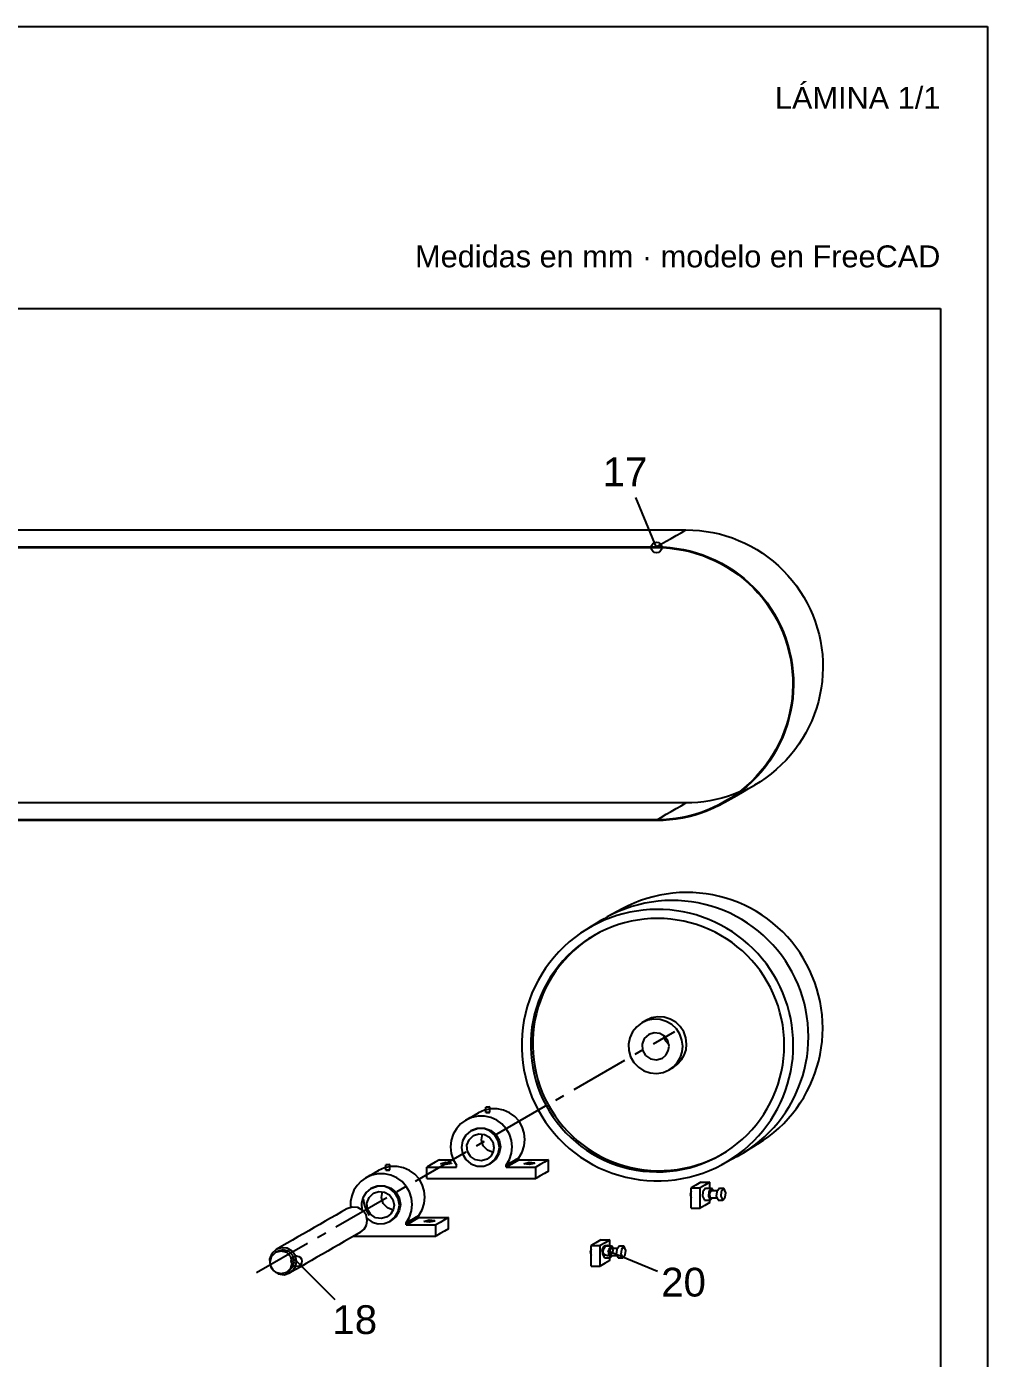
# Model space of a CAD drawing. Header units: millimetres. Extents: x 10 to 287, y 10 to 410.
# Drawn here: x 205.2 to 287, y 296.6 to 410 of the extents above; entities that cross this region are included whole.
import ezdxf
from ezdxf.enums import TextEntityAlignment as Align

# ---------------------------------------------------------------- set-up
doc = ezdxf.new("R2010")
doc.units = ezdxf.units.MM
doc.header["$MEASUREMENT"] = 0
doc.layers.add('DIBUJO', color=7, linetype='Continuous')
doc.layers.add('TEXTO', color=7, linetype='Continuous')
doc.styles.get("Standard").update_dxf_attribs({"font": 'arial.ttf'})

msp = doc.modelspace()

# ---------------------------------------------------------------- linework, layer by layer
at = {"layer": 'DIBUJO'}
for p, q in [((10, 410), (287, 410)), ((287, 410), (287, 10)), ((14, 386), (283, 386)), ((283, 386), (283, 144)), ((258.838, 365.64), (257.077, 369.89)), ((203.864, 367.143), (206.477, 367.143)), ((206.477, 367.143), (209.09, 367.143)), ((209.09, 367.143), (211.703, 367.143)), ((211.703, 367.143), (214.316, 367.143)), ((214.316, 367.143), (216.925, 367.143)), ((216.925, 367.143), (219.537, 367.143)), ((219.537, 367.143), (222.15, 367.143)), ((222.15, 367.143), (224.763, 367.143)), ((224.763, 367.143), (227.376, 367.143)), ((227.376, 367.143), (229.989, 367.143)), ((229.989, 367.143), (232.602, 367.143)), ((232.602, 367.143), (235.214, 367.143)), ((235.214, 367.143), (237.827, 367.143)), ((237.827, 367.143), (240.44, 367.143)), ((240.44, 367.143), (243.053, 367.143)), ((243.053, 367.143), (245.666, 367.143)), ((245.666, 367.143), (248.278, 367.143)), ((248.278, 367.143), (250.891, 367.143)), ((250.891, 367.143), (253.504, 367.143)), ((253.504, 367.143), (256.117, 367.143)), ((256.117, 367.143), (258.73, 367.143)), ((258.73, 367.143), (261.343, 367.143)), ((259.674, 366.179), (260.09, 366.422)), ((260.09, 366.422), (260.506, 366.661)), ((260.506, 366.661), (260.926, 366.904)), ((260.926, 366.904), (261.343, 367.143)), ((261.343, 367.143), (261.917, 367.131)), ((261.917, 367.131), (262.491, 367.089)), ((262.491, 367.089), (263.065, 367.016)), ((263.065, 367.016), (263.632, 366.919)), ((263.632, 366.919), (264.19, 366.792)), ((264.19, 366.792), (264.745, 366.634)), ((264.745, 366.634), (265.293, 366.453)), ((265.293, 366.453), (265.828, 366.245)), ((203.972, 365.698), (206.585, 365.698)), ((203.972, 365.64), (206.585, 365.64)), ((206.585, 365.698), (209.198, 365.698)), ((206.585, 365.64), (209.198, 365.64)), ((209.198, 365.698), (211.811, 365.698)), ((209.198, 365.64), (211.811, 365.64)), ((211.811, 365.698), (214.424, 365.698)), ((211.811, 365.64), (214.424, 365.64)), ((214.424, 365.698), (217.036, 365.698)), ((214.424, 365.64), (217.036, 365.64)), ((217.036, 365.698), (219.649, 365.698)), ((217.036, 365.64), (219.649, 365.64)), ((219.649, 365.698), (222.262, 365.698)), ((219.649, 365.64), (222.262, 365.64)), ((222.262, 365.698), (224.875, 365.698)), ((222.262, 365.64), (224.875, 365.64)), ((224.875, 365.698), (227.488, 365.698)), ((224.875, 365.64), (227.488, 365.64)), ((227.488, 365.698), (230.1, 365.698)), ((227.488, 365.64), (230.1, 365.64)), ((230.1, 365.698), (232.713, 365.698)), ((230.1, 365.64), (232.713, 365.64)), ((232.713, 365.698), (235.326, 365.698)), ((232.713, 365.64), (235.326, 365.64)), ((235.326, 365.698), (237.939, 365.698)), ((235.326, 365.64), (237.939, 365.64)), ((237.939, 365.698), (240.552, 365.698)), ((237.939, 365.64), (240.552, 365.64)), ((240.552, 365.698), (243.165, 365.698)), ((240.552, 365.64), (243.165, 365.64)), ((243.165, 365.698), (245.777, 365.698)), ((243.165, 365.64), (245.777, 365.64)), ((245.777, 365.698), (248.39, 365.698)), ((245.777, 365.64), (248.39, 365.64)), ((248.39, 365.698), (250.999, 365.698)), ((248.39, 365.64), (250.999, 365.64)), ((250.999, 365.698), (253.612, 365.698)), ((250.999, 365.64), (253.612, 365.64)), ((253.612, 365.698), (256.225, 365.698)), ((253.612, 365.64), (256.225, 365.64)), ((256.225, 365.698), (258.838, 365.698)), ((256.225, 365.64), (258.838, 365.64)), ((258.838, 365.698), (259.258, 365.94)), ((258.838, 365.698), (259.416, 365.686)), ((258.838, 365.64), (259.412, 365.628)), ((259.258, 365.94), (259.674, 366.179)), ((259.412, 365.628), (259.982, 365.586)), ((259.416, 365.686), (259.99, 365.644)), ((259.982, 365.586), (260.553, 365.513)), ((259.99, 365.644), (260.56, 365.57)), ((260.553, 365.513), (261.115, 365.416)), ((260.56, 365.57), (261.127, 365.474)), ((261.115, 365.416), (261.674, 365.289)), ((261.127, 365.474), (261.689, 365.347)), ((261.674, 365.289), (262.225, 365.135)), ((261.689, 365.347), (262.244, 365.189)), ((265.828, 366.245), (266.356, 366.01)), ((266.356, 366.01), (266.869, 365.751)), ((266.869, 365.751), (267.37, 365.466)), ((267.37, 365.466), (267.855, 365.154)), ((262.225, 365.135), (262.772, 364.954)), ((262.244, 365.189), (262.792, 365.008)), ((262.772, 364.954), (263.304, 364.746)), ((262.792, 365.008), (263.327, 364.8)), ((263.304, 364.746), (263.828, 364.514)), ((263.327, 364.8), (263.851, 364.565)), ((263.828, 364.514), (264.337, 364.256)), ((263.851, 364.565), (264.368, 364.306)), ((264.337, 364.256), (264.838, 363.971)), ((264.368, 364.306), (264.865, 364.021)), ((267.855, 365.154), (268.325, 364.823)), ((268.325, 364.823), (268.776, 364.464)), ((268.776, 364.464), (269.212, 364.087)), ((269.212, 364.087), (269.624, 363.69)), ((264.838, 363.971), (265.32, 363.663)), ((264.865, 364.021), (265.35, 363.709)), ((265.32, 363.663), (265.786, 363.331)), ((265.35, 363.709), (265.821, 363.378)), ((265.786, 363.331), (266.237, 362.977)), ((265.821, 363.378), (266.275, 363.019)), ((266.237, 362.977), (266.668, 362.599)), ((266.275, 363.019), (266.707, 362.642)), ((269.624, 363.69), (270.021, 363.27)), ((270.021, 363.27), (270.395, 362.83)), ((266.668, 362.599), (267.081, 362.202)), ((266.707, 362.642), (267.123, 362.245)), ((267.081, 362.202), (267.474, 361.786)), ((267.123, 362.245), (267.516, 361.825)), ((267.516, 361.825), (267.89, 361.385)), ((270.395, 362.83), (270.746, 362.376)), ((270.746, 362.376), (271.073, 361.902)), ((271.073, 361.902), (271.381, 361.416)), ((267.474, 361.786), (267.848, 361.351)), ((267.848, 361.351), (268.198, 360.896)), ((267.89, 361.385), (268.245, 360.93)), ((268.198, 360.896), (268.522, 360.426)), ((268.245, 360.93), (268.572, 360.456)), ((271.381, 361.416), (271.659, 360.911)), ((271.659, 360.911), (271.917, 360.395)), ((268.522, 360.426), (268.826, 359.94)), ((268.572, 360.456), (268.877, 359.971)), ((268.826, 359.94), (269.108, 359.439)), ((268.877, 359.971), (269.158, 359.466)), ((271.917, 360.395), (272.144, 359.867)), ((272.144, 359.867), (272.349, 359.327)), ((269.108, 359.439), (269.358, 358.927)), ((269.158, 359.466), (269.412, 358.95)), ((269.358, 358.927), (269.589, 358.402)), ((269.412, 358.95), (269.643, 358.422)), ((269.589, 358.402), (269.79, 357.867)), ((269.643, 358.422), (269.844, 357.882)), ((272.349, 359.327), (272.526, 358.78)), ((272.526, 358.78), (272.672, 358.225)), ((269.79, 357.867), (269.967, 357.32)), ((269.844, 357.882), (270.021, 357.335)), ((269.967, 357.32), (270.114, 356.765)), ((270.021, 357.335), (270.171, 356.78)), ((272.672, 358.225), (272.796, 357.663)), ((272.796, 357.663), (272.888, 357.092)), ((270.114, 356.765), (270.237, 356.206)), ((270.171, 356.78), (270.291, 356.217)), ((270.237, 356.206), (270.329, 355.639)), ((270.291, 356.217), (270.387, 355.647)), ((272.888, 357.092), (272.954, 356.522)), ((272.954, 356.522), (272.992, 355.948)), ((270.329, 355.639), (270.391, 355.073)), ((270.387, 355.647), (270.449, 355.077)), ((270.391, 355.073), (270.43, 354.499)), ((270.449, 355.077), (270.487, 354.502)), ((273, 355.37), (272.981, 354.795)), ((272.992, 355.948), (273, 355.37)), ((270.437, 353.928), (270.418, 353.354)), ((270.43, 354.499), (270.437, 353.928)), ((270.495, 353.924), (270.476, 353.35)), ((270.487, 354.502), (270.495, 353.924)), ((272.931, 354.221), (272.854, 353.651)), ((272.981, 354.795), (272.931, 354.221)), ((270.372, 352.784), (270.295, 352.217)), ((270.43, 352.776), (270.352, 352.206)), ((270.418, 353.354), (270.372, 352.784)), ((270.476, 353.35), (270.43, 352.776)), ((272.75, 353.084), (272.618, 352.526)), ((272.854, 353.651), (272.75, 353.084)), ((270.191, 351.651), (270.06, 351.096)), ((270.248, 351.639), (270.114, 351.08)), ((270.295, 352.217), (270.191, 351.651)), ((270.352, 352.206), (270.248, 351.639)), ((272.457, 351.971), (272.272, 351.427)), ((272.618, 352.526), (272.457, 351.971)), ((269.898, 350.545), (269.713, 350.001)), ((269.956, 350.525), (269.767, 349.982)), ((270.06, 351.096), (269.898, 350.545)), ((270.114, 351.08), (269.956, 350.525)), ((272.056, 350.892), (271.817, 350.371)), ((272.272, 351.427), (272.056, 350.892)), ((269.501, 349.47), (269.262, 348.949)), ((269.555, 349.446), (269.312, 348.926)), ((269.713, 350.001), (269.501, 349.47)), ((269.767, 349.982), (269.555, 349.446)), ((271.262, 349.362), (270.946, 348.88)), ((271.551, 349.859), (271.262, 349.362)), ((271.817, 350.371), (271.551, 349.859)), ((268.996, 348.441), (268.707, 347.947)), ((269.046, 348.414), (268.757, 347.917)), ((269.262, 348.949), (268.996, 348.441)), ((269.312, 348.926), (269.046, 348.414)), ((270.607, 348.414), (270.248, 347.963)), ((270.946, 348.88), (270.607, 348.414)), ((268.395, 347.466), (268.06, 347.003)), ((268.445, 347.435), (268.106, 346.968)), ((268.707, 347.947), (268.395, 347.466)), ((268.757, 347.917), (268.445, 347.435)), ((269.462, 347.123), (269.038, 346.733)), ((269.867, 347.535), (269.462, 347.123)), ((270.248, 347.963), (269.867, 347.535)), ((267.32, 346.128), (266.919, 345.72)), ((267.362, 346.09), (266.957, 345.677)), ((267.701, 346.556), (267.32, 346.128)), ((267.744, 346.518), (267.362, 346.09)), ((268.137, 346.017), (267.663, 345.693)), ((268.06, 347.003), (267.701, 346.556)), ((268.106, 346.968), (267.744, 346.518)), ((268.599, 346.363), (268.137, 346.017)), ((269.038, 346.733), (268.599, 346.363)), ((265.844, 344.795), (265.366, 344.606)), ((266.059, 344.961), (265.601, 344.618)), ((266.094, 344.918), (265.636, 344.571)), ((265.67, 344.525), (266.171, 344.814)), ((266.499, 345.331), (266.059, 344.961)), ((266.537, 345.288), (266.094, 344.918)), ((266.171, 344.814), (266.672, 345.103)), ((266.919, 345.72), (266.499, 345.331)), ((266.957, 345.677), (266.537, 345.288)), ((266.672, 345.103), (267.169, 345.392)), ((267.663, 345.693), (267.169, 345.392)), ((206.477, 343.886), (203.864, 343.886)), ((209.09, 343.886), (206.477, 343.886)), ((211.703, 343.886), (209.09, 343.886)), ((214.316, 343.886), (211.703, 343.886)), ((216.925, 343.886), (214.316, 343.886)), ((219.537, 343.886), (216.925, 343.886)), ((222.15, 343.886), (219.537, 343.886)), ((224.763, 343.886), (222.15, 343.886)), ((227.376, 343.886), (224.763, 343.886)), ((229.989, 343.886), (227.376, 343.886)), ((232.602, 343.886), (229.989, 343.886)), ((235.214, 343.886), (232.602, 343.886)), ((237.827, 343.886), (235.214, 343.886)), ((240.44, 343.886), (237.827, 343.886)), ((243.053, 343.886), (240.44, 343.886)), ((245.666, 343.886), (243.053, 343.886)), ((248.278, 343.886), (245.666, 343.886)), ((250.891, 343.886), (248.278, 343.886)), ((253.504, 343.886), (250.891, 343.886)), ((256.117, 343.886), (253.504, 343.886)), ((258.73, 343.886), (256.117, 343.886)), ((261.343, 343.886), (258.73, 343.886)), ((260.506, 343.404), (260.926, 343.647)), ((260.926, 343.647), (261.343, 343.886)), ((261.855, 343.897), (261.343, 343.886)), ((262.368, 343.932), (261.855, 343.897)), ((262.88, 343.99), (262.368, 343.932)), ((263.385, 344.07), (262.88, 343.99)), ((263.89, 344.171), (263.385, 344.07)), ((264.156, 343.731), (263.659, 343.489)), ((264.183, 343.681), (263.682, 343.438)), ((264.391, 344.294), (263.89, 344.171)), ((264.637, 343.997), (264.156, 343.731)), ((264.668, 343.947), (264.183, 343.681)), ((264.88, 344.44), (264.391, 344.294)), ((265.127, 344.294), (264.637, 343.997)), ((265.158, 344.248), (264.668, 343.947)), ((264.668, 343.947), (265.169, 344.236)), ((265.366, 344.606), (264.88, 344.44)), ((265.601, 344.618), (265.127, 344.294)), ((265.636, 344.571), (265.158, 344.248)), ((265.169, 344.236), (265.67, 344.525)), ((258.838, 342.44), (259.258, 342.683)), ((259.258, 342.683), (259.674, 342.922)), ((259.674, 342.922), (260.09, 343.165)), ((260.491, 342.56), (259.944, 342.494)), ((260.09, 343.165), (260.506, 343.404)), ((261.034, 342.652), (260.491, 342.56)), ((261.046, 342.595), (260.499, 342.502)), ((261.574, 342.768), (261.034, 342.652)), ((261.589, 342.714), (261.046, 342.595)), ((262.106, 342.911), (261.574, 342.768)), ((262.125, 342.857), (261.589, 342.714)), ((262.634, 343.08), (262.106, 342.911)), ((262.653, 343.026), (262.125, 342.857)), ((263.15, 343.273), (262.634, 343.08)), ((263.173, 343.219), (262.653, 343.026)), ((263.659, 343.489), (263.15, 343.273)), ((263.682, 343.438), (263.173, 343.219)), ((206.585, 342.44), (203.972, 342.44)), ((206.585, 342.383), (203.972, 342.383)), ((209.198, 342.44), (206.585, 342.44)), ((209.198, 342.383), (206.585, 342.383)), ((211.811, 342.44), (209.198, 342.44)), ((211.811, 342.383), (209.198, 342.383)), ((214.424, 342.44), (211.811, 342.44)), ((214.424, 342.383), (211.811, 342.383)), ((217.036, 342.44), (214.424, 342.44)), ((217.036, 342.383), (214.424, 342.383)), ((219.649, 342.44), (217.036, 342.44)), ((219.649, 342.383), (217.036, 342.383)), ((222.262, 342.44), (219.649, 342.44)), ((222.262, 342.383), (219.649, 342.383)), ((224.875, 342.44), (222.262, 342.44)), ((224.875, 342.383), (222.262, 342.383)), ((227.488, 342.44), (224.875, 342.44)), ((227.488, 342.383), (224.875, 342.383)), ((230.1, 342.44), (227.488, 342.44)), ((230.1, 342.383), (227.488, 342.383)), ((232.713, 342.44), (230.1, 342.44)), ((232.713, 342.383), (230.1, 342.383)), ((235.326, 342.44), (232.713, 342.44)), ((235.326, 342.383), (232.713, 342.383)), ((237.939, 342.44), (235.326, 342.44)), ((237.939, 342.383), (235.326, 342.383)), ((240.552, 342.44), (237.939, 342.44)), ((240.552, 342.383), (237.939, 342.383)), ((243.165, 342.44), (240.552, 342.44)), ((243.165, 342.383), (240.552, 342.383)), ((245.777, 342.44), (243.165, 342.44)), ((245.777, 342.383), (243.165, 342.383)), ((248.39, 342.44), (245.777, 342.44)), ((248.39, 342.383), (245.777, 342.383)), ((250.999, 342.44), (248.39, 342.44)), ((250.999, 342.383), (248.39, 342.383)), ((253.612, 342.44), (250.999, 342.44)), ((253.612, 342.383), (250.999, 342.383)), ((256.225, 342.44), (253.612, 342.44)), ((256.225, 342.383), (253.612, 342.383)), ((258.838, 342.44), (256.225, 342.44)), ((258.838, 342.383), (256.225, 342.383)), ((259.393, 342.456), (258.838, 342.44)), ((259.393, 342.398), (258.838, 342.383)), ((259.944, 342.494), (259.393, 342.456)), ((259.947, 342.437), (259.393, 342.398)), ((260.499, 342.502), (259.947, 342.437)), ((258.009, 335.75), (257.47, 335.569)), ((258.556, 335.904), (258.009, 335.75)), ((259.111, 336.032), (258.556, 335.904)), ((259.67, 336.132), (259.111, 336.032)), ((260.237, 336.205), (259.67, 336.132)), ((260.803, 336.251), (260.237, 336.205)), ((261.373, 336.267), (260.803, 336.251)), ((261.94, 336.255), (261.373, 336.267)), ((262.51, 336.217), (261.94, 336.255)), ((263.073, 336.147), (262.51, 336.217)), ((263.635, 336.055), (263.073, 336.147)), ((264.19, 335.931), (263.635, 336.055)), ((264.741, 335.781), (264.19, 335.931)), ((265.281, 335.604), (264.741, 335.781)), ((255.493, 334.637), (255.069, 334.409)), ((255.674, 334.675), (255.153, 334.44)), ((255.913, 334.868), (255.493, 334.637)), ((256.206, 334.883), (255.674, 334.675)), ((256.421, 335.126), (255.913, 334.868)), ((256.568, 334.579), (256.013, 334.448)), ((256.745, 335.064), (256.206, 334.883)), ((256.942, 335.361), (256.421, 335.126)), ((257.13, 334.683), (256.568, 334.579)), ((257.296, 335.219), (256.745, 335.064)), ((257.47, 335.569), (256.942, 335.361)), ((257.697, 334.756), (257.13, 334.683)), ((257.851, 335.346), (257.296, 335.219)), ((258.263, 334.802), (257.697, 334.756)), ((258.414, 335.45), (257.851, 335.346)), ((258.834, 334.822), (258.263, 334.802)), ((258.98, 335.519), (258.414, 335.45)), ((259.404, 334.81), (258.834, 334.822)), ((259.551, 335.565), (258.98, 335.519)), ((259.974, 334.771), (259.404, 334.81)), ((260.121, 335.581), (259.551, 335.565)), ((260.541, 334.706), (259.974, 334.771)), ((260.691, 335.569), (260.121, 335.581)), ((261.104, 334.613), (260.541, 334.706)), ((261.262, 335.531), (260.691, 335.569)), ((261.659, 334.494), (261.104, 334.613)), ((261.828, 335.465), (261.262, 335.531)), ((262.391, 335.369), (261.828, 335.465)), ((262.95, 335.245), (262.391, 335.369)), ((263.501, 335.095), (262.95, 335.245)), ((264.044, 334.918), (263.501, 335.095)), ((264.576, 334.714), (264.044, 334.918)), ((265.1, 334.486), (264.576, 334.714)), ((265.813, 335.4), (265.281, 335.604)), ((266.333, 335.172), (265.813, 335.4)), ((266.842, 334.918), (266.333, 335.172)), ((267.339, 334.64), (266.842, 334.918)), ((267.821, 334.336), (267.339, 334.64)), ((253.697, 333.619), (253.288, 333.365)), ((253.878, 333.662), (253.369, 333.4)), ((254.109, 333.87), (253.697, 333.619)), ((254.394, 333.897), (253.878, 333.662)), ((254.375, 334.028), (254.109, 333.87)), ((254.645, 334.178), (254.375, 334.028)), ((254.926, 334.109), (254.394, 333.897)), ((255.153, 334.44), (254.645, 334.178)), ((255.069, 334.409), (254.645, 334.178)), ((255.466, 334.294), (254.926, 334.109)), ((255.589, 333.523), (255.057, 333.334)), ((256.013, 334.448), (255.466, 334.294)), ((256.128, 333.681), (255.589, 333.523)), ((256.68, 333.816), (256.128, 333.681)), ((257.234, 333.916), (256.68, 333.816)), ((257.793, 333.993), (257.234, 333.916)), ((258.356, 334.035), (257.793, 333.993)), ((258.922, 334.051), (258.356, 334.035)), ((259.489, 334.035), (258.922, 334.051)), ((260.052, 333.993), (259.489, 334.035)), ((260.61, 333.916), (260.052, 333.993)), ((261.165, 333.816), (260.61, 333.916)), ((261.716, 333.681), (261.165, 333.816)), ((262.21, 334.344), (261.659, 334.494)), ((262.256, 333.523), (261.716, 333.681)), ((262.753, 334.17), (262.21, 334.344)), ((262.788, 333.334), (262.256, 333.523)), ((263.285, 333.966), (262.753, 334.17)), ((263.809, 333.739), (263.285, 333.966)), ((264.318, 333.484), (263.809, 333.739)), ((264.815, 333.207), (264.318, 333.484)), ((265.609, 334.228), (265.1, 334.486)), ((266.106, 333.951), (265.609, 334.228)), ((266.591, 333.646), (266.106, 333.951)), ((267.058, 333.319), (266.591, 333.646)), ((268.287, 334.008), (267.821, 334.336)), ((268.738, 333.662), (268.287, 334.008)), ((269.169, 333.292), (268.738, 333.662)), ((251.882, 332.428), (251.411, 332.047)), ((252.371, 332.783), (251.882, 332.428)), ((252.876, 333.114), (252.371, 332.783)), ((253.038, 332.305), (252.564, 331.978)), ((253.126, 332.351), (252.66, 332.02)), ((253.369, 333.4), (252.876, 333.114)), ((253.288, 333.365), (252.876, 333.114)), ((253.527, 332.606), (253.038, 332.305)), ((253.612, 332.652), (253.126, 332.351)), ((254.024, 332.875), (253.527, 332.606)), ((254.533, 333.118), (254.024, 332.875)), ((255.057, 333.334), (254.533, 333.118)), ((263.312, 333.118), (262.788, 333.334)), ((263.82, 332.875), (263.312, 333.118)), ((264.318, 332.606), (263.82, 332.875)), ((264.799, 332.309), (264.318, 332.606)), ((265.266, 331.989), (264.799, 332.309)), ((265.3, 332.902), (264.815, 333.207)), ((265.767, 332.579), (265.3, 332.902)), ((266.217, 332.228), (265.767, 332.579)), ((267.508, 332.968), (267.058, 333.319)), ((267.944, 332.598), (267.508, 332.968)), ((268.356, 332.205), (267.944, 332.598)), ((269.582, 332.899), (269.169, 333.292)), ((269.975, 332.486), (269.582, 332.899)), ((270.349, 332.058), (269.975, 332.486)), ((250.533, 331.215), (250.128, 330.764)), ((250.961, 331.642), (250.533, 331.215)), ((251.411, 332.047), (250.961, 331.642)), ((251.674, 331.253), (251.257, 330.856)), ((251.778, 331.292), (251.369, 330.895)), ((252.109, 331.627), (251.674, 331.253)), ((252.209, 331.669), (251.778, 331.292)), ((252.564, 331.978), (252.109, 331.627)), ((252.66, 332.02), (252.209, 331.669)), ((265.713, 331.646), (265.266, 331.989)), ((266.144, 331.28), (265.713, 331.646)), ((266.553, 330.891), (266.144, 331.28)), ((266.653, 331.858), (266.217, 332.228)), ((267.065, 331.465), (266.653, 331.858)), ((267.462, 331.057), (267.065, 331.465)), ((268.753, 331.793), (268.356, 332.205)), ((269.127, 331.361), (268.753, 331.793)), ((269.478, 330.91), (269.127, 331.361)), ((270.699, 331.608), (270.349, 332.058)), ((271.027, 331.145), (270.699, 331.608)), ((249.747, 330.293), (249.392, 329.804)), ((250.128, 330.764), (249.747, 330.293)), ((250.864, 330.436), (250.494, 329.997)), ((250.98, 330.475), (250.618, 330.035)), ((251.257, 330.856), (250.864, 330.436)), ((251.369, 330.895), (250.98, 330.475)), ((266.942, 330.478), (266.553, 330.891)), ((267.308, 330.051), (266.942, 330.478)), ((267.651, 329.604), (267.308, 330.051)), ((267.836, 330.625), (267.462, 331.057)), ((268.187, 330.174), (267.836, 330.625)), ((268.518, 329.712), (268.187, 330.174)), ((269.809, 330.444), (269.478, 330.91)), ((270.114, 329.962), (269.809, 330.444)), ((271.331, 330.663), (271.027, 331.145)), ((271.613, 330.17), (271.331, 330.663)), ((271.871, 329.661), (271.613, 330.17)), ((249.065, 329.295), (248.76, 328.771)), ((249.392, 329.804), (249.065, 329.295)), ((249.828, 329.064), (249.531, 328.571)), ((249.959, 329.103), (249.666, 328.613)), ((250.147, 329.542), (249.828, 329.064)), ((250.275, 329.581), (249.959, 329.103)), ((250.494, 329.997), (250.147, 329.542)), ((250.618, 330.035), (250.275, 329.581)), ((267.971, 329.137), (267.651, 329.604)), ((268.268, 328.656), (267.971, 329.137)), ((268.823, 329.23), (268.518, 329.712)), ((269.104, 328.733), (268.823, 329.23)), ((270.395, 329.465), (270.114, 329.962)), ((270.653, 328.956), (270.395, 329.465)), ((270.884, 328.432), (270.653, 328.956)), ((272.102, 329.141), (271.871, 329.661)), ((272.306, 328.609), (272.102, 329.141)), ((248.487, 328.236), (248.24, 327.681)), ((248.76, 328.771), (248.487, 328.236)), ((249.261, 328.066), (249.018, 327.542)), ((249.4, 328.108), (249.165, 327.588)), ((249.531, 328.571), (249.261, 328.066)), ((249.666, 328.613), (249.4, 328.108)), ((268.537, 328.159), (268.268, 328.656)), ((268.78, 327.65), (268.537, 328.159)), ((269.362, 328.224), (269.104, 328.733)), ((269.593, 327.704), (269.362, 328.224)), ((271.092, 327.9), (270.884, 328.432)), ((271.27, 327.361), (271.092, 327.9)), ((272.487, 328.07), (272.306, 328.609)), ((272.638, 327.523), (272.487, 328.07)), ((248.024, 327.118), (247.835, 326.54)), ((248.24, 327.681), (248.024, 327.118)), ((248.806, 327.01), (248.621, 326.467)), ((248.953, 327.056), (248.772, 326.513)), ((249.018, 327.542), (248.806, 327.01)), ((249.165, 327.588), (248.953, 327.056)), ((268.996, 327.126), (268.78, 327.65)), ((269.185, 326.594), (268.996, 327.126)), ((269.801, 327.172), (269.593, 327.704)), ((269.983, 326.632), (269.801, 327.172)), ((271.424, 326.81), (271.27, 327.361)), ((271.551, 326.251), (271.424, 326.81)), ((272.765, 326.968), (272.638, 327.523)), ((272.861, 326.405), (272.765, 326.968)), ((247.681, 325.958), (247.554, 325.365)), ((247.835, 326.54), (247.681, 325.958)), ((248.463, 325.916), (248.336, 325.353)), ((248.621, 326.467), (248.463, 325.916)), ((248.618, 325.966), (248.494, 325.407)), ((248.772, 326.513), (248.618, 325.966)), ((258.425, 325.573), (257.932, 325.357)), ((258.953, 325.665), (258.425, 325.573)), ((259.493, 325.634), (258.953, 325.665)), ((260.005, 325.48), (259.493, 325.634)), ((269.347, 326.054), (269.185, 326.594)), ((269.478, 325.503), (269.347, 326.054)), ((269.582, 324.948), (269.478, 325.503)), ((270.133, 326.081), (269.983, 326.632)), ((270.26, 325.526), (270.133, 326.081)), ((270.356, 324.964), (270.26, 325.526)), ((271.647, 325.688), (271.551, 326.251)), ((271.717, 325.122), (271.647, 325.688)), ((272.931, 325.842), (272.861, 326.405)), ((272.973, 325.276), (272.931, 325.842)), ((247.461, 324.767), (247.396, 324.166)), ((247.554, 325.365), (247.461, 324.767)), ((248.24, 324.787), (248.174, 324.216)), ((248.336, 325.353), (248.24, 324.787)), ((248.402, 324.844), (248.34, 324.274)), ((248.494, 325.407), (248.402, 324.844)), ((256.803, 324.401), (256.564, 323.896)), ((257.154, 324.833), (256.803, 324.401)), ((257.601, 325.164), (257.154, 324.833)), ((258.094, 325.38), (257.601, 325.164)), ((257.932, 325.357), (257.601, 325.164)), ((258.622, 325.472), (258.094, 325.38)), ((258.575, 323.384), (260.387, 324.43)), ((259.157, 325.442), (258.622, 325.472)), ((259.67, 325.287), (259.157, 325.442)), ((260.136, 325.018), (259.67, 325.287)), ((260.472, 325.21), (260.005, 325.48)), ((260.526, 324.652), (260.136, 325.018)), ((260.861, 324.844), (260.472, 325.21)), ((260.822, 324.201), (260.526, 324.652)), ((261.158, 324.393), (260.861, 324.844)), ((261.339, 323.889), (261.158, 324.393)), ((269.655, 324.39), (269.582, 324.948)), ((269.697, 323.823), (269.655, 324.39)), ((270.426, 324.397), (270.356, 324.964)), ((270.468, 323.831), (270.426, 324.397)), ((271.759, 324.555), (271.717, 325.122)), ((271.775, 323.981), (271.759, 324.555)), ((272.988, 324.706), (272.973, 325.276)), ((272.973, 324.143), (272.988, 324.706)), ((247.396, 324.166), (247.365, 323.561)), ((247.365, 323.561), (247.365, 322.956)), ((248.14, 323.642), (248.132, 323.068)), ((248.174, 324.216), (248.14, 323.642)), ((248.305, 323.704), (248.302, 323.133)), ((248.34, 324.274), (248.305, 323.704)), ((256.564, 323.896), (256.452, 323.349)), ((256.452, 323.349), (256.475, 322.794)), ((257.801, 323.815), (257.612, 323.338)), ((257.612, 323.338), (257.651, 322.821)), ((258.179, 324.166), (257.801, 323.815)), ((258.633, 324.313), (258.179, 324.166)), ((259.111, 324.262), (258.633, 324.313)), ((259.527, 324.023), (259.111, 324.262)), ((259.443, 324.093), (259.589, 323.646)), ((259.813, 323.634), (259.527, 324.023)), ((259.589, 323.646), (259.905, 323.295)), ((259.913, 323.164), (259.813, 323.634)), ((261.007, 323.696), (260.822, 324.201)), ((261.069, 323.164), (261.007, 323.696)), ((261.4, 323.357), (261.339, 323.889)), ((261.35, 322.875), (261.4, 323.357)), ((269.713, 323.26), (269.697, 323.823)), ((269.697, 322.694), (269.713, 323.26)), ((270.484, 323.26), (270.468, 323.831)), ((270.468, 322.694), (270.484, 323.26)), ((271.721, 322.856), (271.759, 323.418)), ((271.759, 323.418), (271.775, 323.981)), ((272.865, 323.025), (272.931, 323.584)), ((272.931, 323.584), (272.973, 324.143)), ((247.365, 322.956), (247.396, 322.351)), ((247.396, 322.351), (247.461, 321.75)), ((248.132, 323.068), (248.159, 322.494)), ((248.159, 322.494), (248.217, 321.923)), ((248.302, 323.133), (248.329, 322.563)), ((248.329, 322.563), (248.386, 321.996)), ((256.475, 322.794), (256.629, 322.258)), ((256.629, 322.258), (256.907, 321.773)), ((257.016, 322.484), (257.709, 322.884)), ((257.651, 322.821), (257.909, 322.378)), ((257.909, 322.378), (258.333, 322.089)), ((258.841, 322.012), (259.335, 322.162)), ((259.335, 322.162), (259.643, 322.42)), ((259.643, 322.42), (259.843, 322.767)), ((259.843, 322.767), (259.913, 323.164)), ((260.626, 321.804), (260.869, 322.224)), ((260.869, 322.224), (261.019, 322.682)), ((260.961, 321.996), (261.2, 322.416)), ((261.019, 322.682), (261.069, 323.164)), ((261.2, 322.416), (261.35, 322.875)), ((269.582, 321.573), (269.655, 322.131)), ((269.655, 322.131), (269.697, 322.694)), ((270.36, 321.573), (270.43, 322.131)), ((270.43, 322.131), (270.468, 322.694)), ((271.555, 321.742), (271.651, 322.297)), ((271.651, 322.297), (271.721, 322.856)), ((272.645, 321.923), (272.769, 322.47)), ((272.769, 322.47), (272.865, 323.025)), ((247.461, 321.75), (247.554, 321.152)), ((247.554, 321.152), (247.681, 320.559)), ((248.217, 321.923), (248.302, 321.357)), ((248.302, 321.357), (248.417, 320.794)), ((248.386, 321.996), (248.471, 321.43)), ((248.471, 321.43), (248.591, 320.871)), ((251.82, 319.484), (256.15, 321.984)), ((256.907, 321.773), (257.292, 321.372)), ((257.292, 321.372), (257.766, 321.075)), ((257.766, 321.075), (258.294, 320.898)), ((258.333, 322.089), (258.841, 322.012)), ((259.4, 320.944), (259.913, 321.16)), ((259.913, 321.16), (260.302, 321.445)), ((260.244, 321.353), (259.913, 321.16)), ((260.244, 321.353), (260.637, 321.638)), ((260.302, 321.445), (260.626, 321.804)), ((260.637, 321.638), (260.961, 321.996)), ((269.347, 320.467), (269.478, 321.018)), ((269.478, 321.018), (269.582, 321.573)), ((270.141, 320.467), (270.264, 321.018)), ((270.264, 321.018), (270.36, 321.573)), ((271.285, 320.648), (271.432, 321.191)), ((271.432, 321.191), (271.555, 321.742)), ((272.326, 320.848), (272.499, 321.38)), ((272.499, 321.38), (272.645, 321.923)), ((247.681, 320.559), (247.839, 319.977)), ((247.839, 319.977), (248.024, 319.399)), ((248.417, 320.794), (248.564, 320.235)), ((248.564, 320.235), (248.741, 319.688)), ((248.591, 320.871), (248.737, 320.32)), ((248.737, 320.32), (248.91, 319.777)), ((258.294, 320.898), (258.849, 320.852)), ((258.849, 320.852), (259.4, 320.944)), ((268.996, 319.391), (269.185, 319.927)), ((269.185, 319.927), (269.347, 320.467)), ((269.817, 319.387), (269.99, 319.923)), ((269.99, 319.923), (270.141, 320.467)), ((270.907, 319.584), (271.108, 320.112)), ((271.108, 320.112), (271.285, 320.648)), ((271.898, 319.808), (272.125, 320.324)), ((272.125, 320.324), (272.326, 320.848)), ((248.024, 319.399), (248.24, 318.836)), ((248.24, 318.836), (248.487, 318.281)), ((248.741, 319.688), (248.945, 319.152)), ((248.91, 319.777), (249.115, 319.241)), ((248.945, 319.152), (249.176, 318.628)), ((249.115, 319.241), (249.346, 318.721)), ((249.346, 318.721), (249.604, 318.212)), ((250.261, 318.584), (250.954, 318.984)), ((268.537, 318.362), (268.78, 318.871)), ((268.78, 318.871), (268.996, 319.391)), ((269.385, 318.343), (269.613, 318.86)), ((269.613, 318.86), (269.817, 319.387)), ((270.43, 318.567), (270.68, 319.068)), ((270.68, 319.068), (270.907, 319.584)), ((271.077, 318.339), (271.374, 318.813)), ((271.374, 318.813), (271.647, 319.307)), ((271.647, 319.307), (271.898, 319.808)), ((244.197, 317.727), (243.696, 317.503)), ((244.737, 317.842), (244.197, 317.727)), ((244.637, 318.012), (244.301, 317.985)), ((244.301, 317.985), (244.621, 318)), ((244.301, 317.526), (244.301, 317.985)), ((244.621, 318), (244.637, 318.012)), ((244.637, 317.553), (244.637, 318.012)), ((245.288, 317.842), (244.737, 317.842)), ((245.065, 315.584), (249.395, 318.084)), ((245.824, 317.727), (245.288, 317.842)), ((246.325, 317.503), (245.824, 317.727)), ((248.487, 318.281), (248.764, 317.742)), ((248.764, 317.742), (249.065, 317.218)), ((249.176, 318.628), (249.438, 318.116)), ((249.438, 318.116), (249.724, 317.619)), ((249.604, 318.212), (249.889, 317.715)), ((249.724, 317.619), (250.04, 317.137)), ((249.889, 317.715), (250.201, 317.237)), ((267.971, 317.384), (268.268, 317.865)), ((268.268, 317.865), (268.537, 318.362)), ((268.857, 317.345), (269.135, 317.838)), ((269.135, 317.838), (269.385, 318.343)), ((269.536, 317.133), (269.855, 317.595)), ((269.855, 317.595), (270.156, 318.073)), ((270.156, 318.073), (270.43, 318.567)), ((270.414, 317.434), (270.757, 317.877)), ((270.757, 317.877), (271.077, 318.339)), ((242.166, 316.555), (241.8, 316.146)), ((242.613, 316.879), (242.166, 316.555)), ((243.114, 317.102), (242.613, 316.879)), ((242.613, 316.879), (242.976, 317.087)), ((242.976, 317.087), (243.334, 317.295)), ((243.65, 317.218), (243.114, 317.102)), ((243.334, 317.295), (243.696, 317.503)), ((244.201, 317.218), (243.65, 317.218)), ((244.741, 317.102), (244.201, 317.218)), ((244.637, 317.553), (244.301, 317.526)), ((244.301, 317.526), (244.621, 317.538)), ((244.621, 317.538), (244.637, 317.553)), ((245.242, 316.879), (244.741, 317.102)), ((245.685, 316.555), (245.242, 316.879)), ((246.055, 316.146), (245.685, 316.555)), ((246.772, 317.183), (246.325, 317.503)), ((247.138, 316.775), (246.772, 317.183)), ((247.411, 316.297), (247.138, 316.775)), ((249.065, 317.218), (249.396, 316.713)), ((249.396, 316.713), (249.751, 316.224)), ((250.04, 317.137), (250.375, 316.671)), ((250.201, 317.237), (250.537, 316.775)), ((250.375, 316.671), (250.741, 316.227)), ((250.537, 316.775), (250.899, 316.331)), ((266.942, 316.039), (267.308, 316.47)), ((267.308, 316.47), (267.651, 316.917)), ((267.651, 316.917), (267.971, 317.384)), ((268.233, 316.405), (268.557, 316.867)), ((268.557, 316.867), (268.857, 317.345)), ((268.826, 316.254), (269.193, 316.686)), ((269.193, 316.686), (269.536, 317.133)), ((269.262, 316.204), (269.663, 316.594)), ((269.663, 316.594), (270.048, 317.006)), ((270.048, 317.006), (270.414, 317.434)), ((241.523, 315.669), (241.353, 315.145)), ((241.8, 316.146), (241.523, 315.669)), ((242.606, 315.595), (242.324, 315.11)), ((243.037, 315.958), (242.606, 315.595)), ((242.891, 315.206), (243.269, 315.557)), ((243.565, 316.15), (243.037, 315.958)), ((243.118, 316.004), (243.037, 315.958)), ((243.076, 315.981), (243.118, 316.004)), ((243.118, 316.004), (243.646, 316.197)), ((243.269, 315.557), (243.727, 315.707)), ((244.128, 316.15), (243.565, 316.15)), ((243.646, 316.197), (244.209, 316.197)), ((243.727, 315.707), (244.205, 315.657)), ((243.939, 315.191), (244.016, 315.699)), ((244.656, 315.958), (244.128, 316.15)), ((244.205, 315.657), (244.621, 315.414)), ((244.209, 316.197), (244.737, 316.004)), ((244.621, 315.414), (244.903, 315.025)), ((245.088, 315.595), (244.656, 315.958)), ((244.737, 316.004), (245.168, 315.642)), ((245.369, 315.11), (245.088, 315.595)), ((245.168, 315.642), (245.446, 315.156)), ((246.328, 315.672), (246.055, 316.146)), ((246.498, 315.148), (246.328, 315.672)), ((247.581, 315.777), (247.411, 316.297)), ((247.639, 315.229), (247.581, 315.777)), ((249.751, 316.224), (250.132, 315.753)), ((250.132, 315.753), (250.537, 315.303)), ((250.537, 315.303), (250.964, 314.875)), ((250.741, 316.227), (251.126, 315.8)), ((250.899, 316.331), (251.28, 315.908)), ((251.126, 315.8), (251.535, 315.395)), ((251.28, 315.908), (251.685, 315.507)), ((251.535, 315.395), (251.963, 315.013)), ((251.685, 315.507), (252.113, 315.125)), ((266.144, 315.241), (266.553, 315.63)), ((266.553, 315.63), (266.942, 316.039)), ((267.135, 315.121), (267.52, 315.53)), ((267.52, 315.53), (267.886, 315.962)), ((267.613, 315.083), (268.036, 315.453)), ((267.886, 315.962), (268.233, 316.405)), ((267.944, 315.156), (268.399, 315.484)), ((268.036, 315.453), (268.441, 315.846)), ((268.399, 315.484), (268.838, 315.834)), ((268.441, 315.846), (268.826, 316.254)), ((268.838, 315.834), (269.262, 316.204)), ((238.31, 311.684), (242.64, 314.184)), ((241.353, 315.145), (241.299, 314.593)), ((241.299, 314.593), (241.357, 314.046)), ((242.324, 315.11), (242.228, 314.555)), ((242.228, 314.555), (242.324, 314.004)), ((242.702, 314.728), (242.891, 315.206)), ((242.741, 314.216), (242.702, 314.728)), ((242.999, 313.769), (242.741, 314.216)), ((243.506, 314.684), (244.199, 315.084)), ((244.089, 314.697), (243.939, 315.191)), ((244.44, 314.32), (244.089, 314.697)), ((244.922, 314.131), (244.44, 314.32)), ((244.933, 314.162), (244.733, 313.811)), ((244.903, 315.025), (245.003, 314.555)), ((245.003, 314.555), (244.933, 314.162)), ((245.465, 314.555), (245.369, 315.11)), ((245.369, 314.004), (245.465, 314.555)), ((245.446, 315.156), (245.546, 314.601)), ((245.546, 314.601), (245.446, 314.05)), ((246.556, 314.601), (246.498, 315.148)), ((246.498, 314.05), (246.556, 314.601)), ((247.407, 314.154), (247.581, 314.678)), ((247.581, 314.678), (247.639, 315.229)), ((250.964, 314.875), (251.411, 314.47)), ((251.411, 314.47), (251.882, 314.089)), ((251.963, 315.013), (252.41, 314.655)), ((252.113, 315.125), (252.56, 314.767)), ((252.41, 314.655), (252.88, 314.32)), ((252.56, 314.767), (253.022, 314.432)), ((252.88, 314.32), (253.361, 314.012)), ((253.022, 314.432), (253.504, 314.123)), ((264.318, 313.915), (264.799, 314.212)), ((264.799, 314.212), (265.266, 314.532)), ((265.266, 314.532), (265.713, 314.875)), ((265.713, 314.875), (266.144, 315.241)), ((265.859, 314.012), (266.302, 314.358)), ((266.241, 314.096), (266.715, 314.401)), ((266.649, 314.347), (266.241, 314.096)), ((266.302, 314.358), (266.726, 314.728)), ((267.061, 314.597), (266.649, 314.347)), ((266.715, 314.401), (267.169, 314.732)), ((266.726, 314.728), (267.135, 315.121)), ((267.47, 314.852), (267.061, 314.597)), ((267.169, 314.732), (267.613, 315.083)), ((267.47, 314.852), (267.944, 315.156)), ((236.128, 313.098), (235.792, 313.071)), ((235.792, 313.071), (236.112, 313.087)), ((235.792, 312.613), (235.792, 313.071)), ((236.112, 313.087), (236.128, 313.098)), ((236.128, 312.64), (236.128, 313.098)), ((239.646, 313.083), (239.284, 312.875)), ((240.005, 313.295), (239.646, 313.083)), ((240.367, 313.503), (240.005, 313.295)), ((240.367, 313.503), (240.76, 313.503)), ((240.463, 313.148), (240.918, 313.287)), ((240.902, 313.09), (240.463, 313.148)), ((240.76, 313.503), (241.149, 313.503)), ((241.346, 313.191), (240.902, 313.09)), ((240.918, 313.287), (241.384, 313.229)), ((241.149, 313.503), (241.538, 313.503)), ((241.384, 313.229), (241.346, 313.191)), ((241.357, 314.046), (241.531, 313.522)), ((241.531, 313.522), (241.808, 313.048)), ((241.808, 312.875), (241.808, 313.048)), ((242.324, 314.004), (242.606, 313.514)), ((242.606, 313.514), (243.037, 313.156)), ((243.423, 313.48), (242.999, 313.769)), ((243.037, 313.156), (243.565, 312.963)), ((243.931, 313.403), (243.423, 313.48)), ((244.425, 313.553), (243.931, 313.403)), ((244.128, 312.963), (244.656, 313.156)), ((244.733, 313.811), (244.425, 313.553)), ((244.656, 313.156), (245.088, 313.514)), ((244.737, 313.202), (244.656, 313.156)), ((244.737, 313.202), (244.694, 313.179)), ((245.168, 313.561), (244.737, 313.202)), ((245.088, 313.514), (245.369, 314.004)), ((245.446, 314.05), (245.168, 313.561)), ((246.047, 313.048), (246.325, 313.526)), ((246.047, 313.048), (246.409, 313.256)), ((246.047, 312.875), (246.409, 313.083)), ((246.047, 312.875), (246.047, 313.048)), ((246.325, 313.526), (246.498, 314.05)), ((246.409, 313.256), (246.768, 313.464)), ((246.409, 313.083), (246.768, 313.295)), ((246.768, 313.464), (247.13, 313.672)), ((246.768, 313.295), (247.13, 313.503)), ((247.13, 313.672), (247.407, 314.154)), ((247.13, 313.503), (247.13, 313.672)), ((247.13, 313.503), (247.635, 313.503)), ((247.554, 313.148), (248.009, 313.287)), ((247.993, 313.09), (247.554, 313.148)), ((247.635, 313.503), (248.14, 313.503)), ((248.436, 313.191), (247.993, 313.09)), ((248.009, 313.287), (248.475, 313.229)), ((248.14, 313.503), (248.645, 313.503)), ((248.475, 313.229), (248.436, 313.191)), ((248.934, 313.083), (248.571, 312.875)), ((248.645, 313.503), (249.149, 313.503)), ((249.292, 313.295), (248.934, 313.083)), ((249.149, 313.503), (249.654, 313.503)), ((249.654, 313.503), (249.292, 313.295)), ((249.654, 313.021), (249.654, 313.503)), ((251.882, 314.089), (252.371, 313.734)), ((252.371, 313.734), (252.88, 313.403)), ((252.88, 313.403), (253.404, 313.102)), ((253.361, 314.012), (253.862, 313.73)), ((253.404, 313.102), (253.943, 312.825)), ((253.504, 314.123), (253.997, 313.842)), ((253.862, 313.73), (254.375, 313.472)), ((253.997, 313.842), (254.51, 313.588)), ((254.375, 313.472), (254.903, 313.245)), ((254.51, 313.588), (255.034, 313.356)), ((254.903, 313.245), (255.442, 313.044)), ((255.034, 313.356), (255.57, 313.156)), ((255.442, 313.044), (255.99, 312.875)), ((255.57, 313.156), (256.113, 312.986)), ((261.759, 312.902), (262.31, 313.056)), ((262.221, 312.986), (262.765, 313.175)), ((262.31, 313.056), (262.849, 313.241)), ((262.765, 313.175), (263.292, 313.395)), ((262.849, 313.241), (263.377, 313.457)), ((263.292, 313.395), (263.813, 313.642)), ((263.377, 313.457), (263.898, 313.696)), ((263.813, 313.642), (264.318, 313.915)), ((263.894, 312.825), (264.433, 313.098)), ((263.898, 313.696), (264.402, 313.965)), ((264.433, 313.098), (264.923, 313.38)), ((264.857, 313.326), (264.433, 313.098)), ((265.281, 313.557), (264.857, 313.326)), ((264.923, 313.38), (265.397, 313.684)), ((265.705, 313.784), (265.281, 313.557)), ((265.397, 313.684), (265.859, 314.012)), ((265.705, 313.784), (265.975, 313.938)), ((265.975, 313.938), (266.241, 314.096)), ((234.101, 311.965), (233.696, 311.676)), ((234.605, 312.189), (234.101, 311.965)), ((234.101, 311.965), (234.463, 312.173)), ((234.463, 312.173), (234.825, 312.381)), ((235.141, 312.304), (234.605, 312.189)), ((234.825, 312.381), (235.187, 312.59)), ((235.692, 312.304), (235.141, 312.304)), ((235.688, 312.813), (235.187, 312.59)), ((236.228, 312.929), (235.688, 312.813)), ((236.228, 312.189), (235.692, 312.304)), ((236.128, 312.64), (235.792, 312.613)), ((235.792, 312.613), (236.112, 312.624)), ((236.112, 312.624), (236.128, 312.64)), ((236.775, 312.929), (236.228, 312.929)), ((236.729, 311.965), (236.228, 312.189)), ((237.176, 311.641), (236.729, 311.965)), ((237.315, 312.813), (236.775, 312.929)), ((237.816, 312.59), (237.315, 312.813)), ((238.259, 312.27), (237.816, 312.59)), ((238.629, 311.861), (238.259, 312.27)), ((239.284, 312.875), (239.789, 312.875)), ((239.284, 312.393), (239.284, 312.875)), ((239.284, 311.911), (239.284, 312.393)), ((239.284, 311.911), (239.831, 311.911)), ((239.789, 312.875), (240.294, 312.875)), ((239.831, 311.911), (240.374, 311.911)), ((240.294, 312.875), (240.798, 312.875)), ((240.374, 311.911), (240.922, 311.911)), ((240.798, 312.875), (241.303, 312.875)), ((240.922, 311.911), (241.469, 311.911)), ((241.303, 312.875), (241.808, 312.875)), ((241.469, 311.911), (242.016, 311.911)), ((242.016, 311.911), (242.56, 311.911)), ((242.56, 311.911), (243.107, 311.911)), ((243.107, 311.911), (243.654, 311.911)), ((243.565, 312.963), (244.128, 312.963)), ((243.654, 311.911), (244.201, 311.911)), ((244.201, 311.911), (244.745, 311.911)), ((244.745, 311.911), (245.292, 311.911)), ((245.292, 311.911), (245.839, 311.911)), ((245.839, 311.911), (246.386, 311.911)), ((246.047, 312.875), (246.552, 312.875)), ((246.386, 311.911), (246.93, 311.911)), ((246.552, 312.875), (247.057, 312.875)), ((246.93, 311.911), (247.477, 311.911)), ((247.057, 312.875), (247.562, 312.875)), ((247.477, 311.911), (248.024, 311.911)), ((247.562, 312.875), (248.066, 312.875)), ((248.024, 311.911), (248.571, 311.911)), ((248.066, 312.875), (248.571, 312.875)), ((248.571, 312.393), (248.571, 312.875)), ((248.571, 311.911), (248.571, 312.393)), ((248.934, 312.119), (248.571, 311.911)), ((249.292, 312.331), (248.934, 312.119)), ((249.654, 312.539), (249.292, 312.331)), ((249.654, 312.539), (249.654, 313.021)), ((253.943, 312.825), (254.494, 312.578)), ((254.494, 312.578), (255.061, 312.362)), ((255.061, 312.362), (255.635, 312.177)), ((255.635, 312.177), (256.221, 312.019)), ((255.99, 312.875), (256.548, 312.736)), ((256.113, 312.986), (256.664, 312.84)), ((256.221, 312.019), (256.814, 311.892)), ((256.548, 312.736), (257.111, 312.624)), ((256.664, 312.84), (257.227, 312.728)), ((256.814, 311.892), (257.412, 311.799)), ((257.111, 312.624), (257.681, 312.539)), ((257.227, 312.728), (257.789, 312.643)), ((257.681, 312.539), (258.252, 312.489)), ((257.789, 312.643), (258.36, 312.59)), ((258.252, 312.489), (258.826, 312.47)), ((258.36, 312.59), (258.93, 312.566)), ((258.826, 312.47), (259.4, 312.482)), ((258.93, 312.566), (259.5, 312.574)), ((259.4, 312.482), (259.974, 312.52)), ((259.5, 312.574), (260.071, 312.609)), ((259.974, 312.52), (260.545, 312.593)), ((260.071, 312.609), (260.637, 312.678)), ((260.429, 311.796), (261.027, 311.892)), ((260.545, 312.593), (261.111, 312.694)), ((260.637, 312.678), (261.2, 312.774)), ((261.027, 311.892), (261.616, 312.015)), ((261.111, 312.694), (261.67, 312.825)), ((261.2, 312.774), (261.759, 312.902)), ((261.616, 312.015), (262.202, 312.173)), ((261.67, 312.825), (262.221, 312.986)), ((262.202, 312.173), (262.776, 312.362)), ((262.776, 312.362), (263.343, 312.578)), ((263.343, 312.578), (263.894, 312.825)), ((233.083, 310.898), (232.898, 310.439)), ((233.353, 311.318), (233.083, 310.898)), ((233.696, 311.676), (233.353, 311.318)), ((234.528, 311.044), (234.124, 310.713)), ((235.056, 311.237), (234.528, 311.044)), ((234.605, 311.09), (234.528, 311.044)), ((234.567, 311.067), (234.605, 311.09)), ((234.605, 311.09), (235.133, 311.283)), ((234.76, 310.643), (235.214, 310.794)), ((235.619, 311.237), (235.056, 311.237)), ((235.133, 311.283), (235.696, 311.283)), ((235.214, 310.794), (235.692, 310.744)), ((235.426, 310.277), (235.507, 310.786)), ((236.147, 311.044), (235.619, 311.237)), ((235.696, 311.283), (236.224, 311.09)), ((236.575, 310.682), (236.147, 311.044)), ((236.224, 311.09), (236.656, 310.728)), ((236.751, 310.784), (237.444, 311.184)), ((237.542, 311.233), (237.176, 311.641)), ((237.816, 310.759), (237.542, 311.233)), ((237.989, 310.235), (237.816, 310.759)), ((238.902, 311.383), (238.629, 311.861)), ((239.072, 310.863), (238.902, 311.383)), ((239.13, 310.316), (239.072, 310.863)), ((257.412, 311.799), (258.013, 311.734)), ((258.013, 311.734), (258.618, 311.703)), ((258.618, 311.703), (259.223, 311.703)), ((259.223, 311.703), (259.824, 311.734)), ((259.824, 311.734), (260.429, 311.796)), ((261.778, 310.825), (261.697, 310.532)), ((262.194, 311.341), (261.778, 311.098)), ((261.778, 310.667), (261.778, 311.098)), ((261.778, 311.098), (262.163, 311.098)), ((262.163, 311.098), (262.549, 311.098)), ((262.614, 311.58), (262.194, 311.341)), ((262.965, 311.341), (262.549, 311.098)), ((262.549, 310.667), (262.549, 311.098)), ((262.614, 311.58), (263, 311.58)), ((262.795, 310.778), (262.753, 310.385)), ((263.019, 311.087), (262.795, 310.778)), ((263.385, 311.58), (262.965, 311.341)), ((263, 311.58), (263.385, 311.58)), ((263.019, 311.087), (263.52, 311.087)), ((263.296, 310.778), (263.254, 310.385)), ((263.52, 311.087), (263.296, 310.778)), ((263.339, 310.578), (263.501, 310.886)), ((263.385, 311.087), (263.385, 311.58)), ((263.501, 310.886), (264.009, 310.886)), ((263.666, 310.886), (263.52, 311.087)), ((263.971, 310.778), (263.928, 310.385)), ((264.194, 311.087), (263.971, 310.778)), ((264.194, 311.087), (264.58, 311.087)), ((264.356, 310.778), (264.314, 310.385)), ((264.58, 311.087), (264.356, 310.778)), ((264.745, 310.693), (264.58, 311.087)), ((231.555, 307.784), (235.885, 310.284)), ((232.802, 309.95), (232.798, 309.453)), ((232.898, 310.439), (232.802, 309.95)), ((233.842, 310.27), (233.723, 309.761)), ((233.723, 309.761), (233.769, 309.237)), ((234.124, 310.713), (233.842, 310.27)), ((233.877, 310.185), (233.95, 309.68)), ((233.95, 309.68), (234.12, 309.198)), ((234.193, 309.815), (234.382, 310.293)), ((234.232, 309.302), (234.193, 309.815)), ((234.382, 310.293), (234.76, 310.643)), ((235.58, 309.784), (235.426, 310.277)), ((235.931, 309.406), (235.58, 309.784)), ((235.692, 310.744), (236.108, 310.501)), ((236.108, 310.501), (236.394, 310.112)), ((236.394, 310.112), (236.494, 309.641)), ((236.494, 309.641), (236.424, 309.248)), ((236.856, 310.196), (236.575, 310.682)), ((236.656, 310.728), (236.937, 310.243)), ((236.956, 309.641), (236.856, 310.196)), ((236.856, 309.09), (236.956, 309.641)), ((236.937, 310.243), (237.033, 309.688)), ((237.033, 309.688), (236.937, 309.137)), ((237.985, 309.137), (238.043, 309.688)), ((238.043, 309.688), (237.989, 310.235)), ((238.898, 309.241), (239.072, 309.765)), ((239.072, 309.765), (239.13, 310.316)), ((261.697, 310.532), (261.778, 310.254)), ((261.778, 310.231), (261.778, 310.667)), ((261.778, 309.799), (261.778, 310.231)), ((261.778, 309.364), (261.778, 309.799)), ((262.549, 310.231), (262.549, 310.667)), ((262.549, 309.799), (262.549, 310.231)), ((262.549, 309.364), (262.549, 309.799)), ((262.753, 310.385), (262.915, 310.05)), ((262.915, 310.05), (263.416, 310.05)), ((263.385, 309.846), (262.965, 309.607)), ((263.254, 310.385), (263.416, 310.05)), ((263.435, 310.25), (263.339, 310.578)), ((263.385, 309.846), (263.385, 310.05)), ((263.416, 310.05), (263.601, 310.25)), ((263.435, 310.25), (263.944, 310.25)), ((263.928, 310.385), (264.09, 310.05)), ((264.09, 310.05), (264.476, 310.05)), ((264.314, 310.385), (264.476, 310.05)), ((264.476, 310.05), (264.691, 310.327)), ((264.691, 310.327), (264.745, 310.693)), ((231.095, 308.528), (230.632, 308.262)), ((231.557, 308.794), (231.095, 308.528)), ((232.016, 309.06), (231.557, 308.794)), ((232.478, 309.329), (232.016, 309.06)), ((232.937, 309.476), (232.478, 309.329)), ((233.415, 309.426), (232.937, 309.476)), ((233.831, 309.187), (233.415, 309.426)), ((234.112, 308.797), (233.831, 309.187)), ((234.058, 308.905), (234.058, 308.905)), ((234.212, 308.327), (234.112, 308.797)), ((234.12, 309.198), (234.382, 308.759)), ((234.49, 308.855), (234.232, 309.302)), ((234.914, 308.566), (234.49, 308.855)), ((235.422, 308.489), (234.914, 308.566)), ((235.916, 308.639), (235.422, 308.489)), ((236.22, 308.898), (235.916, 308.639)), ((236.413, 309.218), (235.931, 309.406)), ((236.147, 308.243), (236.575, 308.601)), ((236.424, 309.248), (236.22, 308.898)), ((236.656, 308.647), (236.224, 308.289)), ((236.575, 308.601), (236.856, 309.09)), ((236.937, 309.137), (236.656, 308.647)), ((237.534, 308.135), (237.816, 308.612)), ((237.816, 308.612), (237.985, 309.137)), ((237.897, 308.343), (238.259, 308.551)), ((238.259, 308.551), (238.621, 308.759)), ((238.259, 308.381), (238.621, 308.589)), ((238.621, 308.759), (238.898, 309.241)), ((238.621, 308.589), (238.621, 308.759)), ((238.621, 308.589), (239.126, 308.589)), ((239.126, 308.589), (239.631, 308.589)), ((239.631, 308.589), (240.136, 308.589)), ((240.136, 308.589), (240.64, 308.589)), ((240.64, 308.589), (241.145, 308.589)), ((241.145, 308.589), (240.783, 308.381)), ((241.145, 308.108), (241.145, 308.589)), ((261.778, 309.364), (262.163, 309.364)), ((262.163, 309.364), (262.549, 309.364)), ((262.965, 309.607), (262.549, 309.364)), ((229.245, 307.46), (228.782, 307.194)), ((229.707, 307.726), (229.245, 307.46)), ((230.17, 307.996), (229.707, 307.726)), ((230.632, 308.262), (230.17, 307.996)), ((233.634, 307.325), (233.943, 307.584)), ((233.943, 307.584), (234.143, 307.93)), ((234.143, 307.93), (234.212, 308.327)), ((234.201, 308.485), (234.632, 308.185)), ((234.632, 308.185), (235.133, 308.038)), ((235.133, 308.038), (235.658, 308.058)), ((235.658, 308.058), (236.147, 308.243)), ((236.224, 308.289), (236.147, 308.243)), ((236.224, 308.289), (236.185, 308.266)), ((237.534, 308.135), (237.897, 308.343)), ((237.534, 307.961), (237.897, 308.169)), ((237.534, 307.961), (237.534, 308.135)), ((237.534, 307.961), (238.039, 307.961)), ((237.897, 308.169), (238.259, 308.381)), ((238.039, 307.961), (238.544, 307.961)), ((238.544, 307.961), (239.049, 307.961)), ((239.041, 308.235), (239.496, 308.374)), ((239.48, 308.177), (239.041, 308.235)), ((239.049, 307.961), (239.554, 307.961)), ((239.927, 308.277), (239.48, 308.177)), ((239.496, 308.374), (239.966, 308.316)), ((239.554, 307.961), (240.058, 307.961)), ((239.966, 308.316), (239.927, 308.277)), ((240.421, 308.169), (240.058, 307.961)), ((240.058, 307.479), (240.058, 307.961)), ((240.058, 306.998), (240.058, 307.479)), ((240.783, 308.381), (240.421, 308.169)), ((240.783, 307.418), (240.421, 307.206)), ((241.145, 307.626), (240.783, 307.418)), ((241.145, 307.626), (241.145, 308.108)), ((224.8, 303.884), (229.13, 306.384)), ((227.395, 306.393), (226.933, 306.127)), ((227.858, 306.659), (227.395, 306.393)), ((228.32, 306.928), (227.858, 306.659)), ((228.782, 307.194), (228.32, 306.928)), ((229.996, 306.884), (230.689, 307.284)), ((231.788, 306.258), (231.326, 305.992)), ((232.251, 306.524), (231.788, 306.258)), ((232.713, 306.794), (232.251, 306.524)), ((233.172, 307.059), (232.713, 306.794)), ((233.068, 306.998), (233.607, 306.998)), ((233.634, 307.325), (233.172, 307.059)), ((233.607, 306.998), (234.147, 306.998)), ((234.147, 306.998), (234.683, 306.998)), ((234.683, 306.998), (235.222, 306.998)), ((235.222, 306.998), (235.758, 306.998)), ((235.758, 306.998), (236.297, 306.998)), ((236.297, 306.998), (236.833, 306.998)), ((236.833, 306.998), (237.372, 306.998)), ((237.372, 306.998), (237.908, 306.998)), ((237.908, 306.998), (238.448, 306.998)), ((238.448, 306.998), (238.983, 306.998)), ((238.983, 306.998), (239.523, 306.998)), ((239.523, 306.998), (240.058, 306.998)), ((240.421, 307.206), (240.058, 306.998)), ((253.685, 306.427), (253.269, 306.185)), ((254.101, 306.666), (253.685, 306.427)), ((254.456, 306.427), (254.04, 306.185)), ((254.101, 306.666), (254.487, 306.666)), ((254.872, 306.666), (254.456, 306.427)), ((254.487, 306.666), (254.872, 306.666)), ((254.872, 306.173), (254.872, 306.666)), ((226.096, 305.51), (225.908, 305.032)), ((226.05, 305.244), (225.919, 304.763)), ((226.401, 305.595), (226.05, 305.244)), ((226.47, 305.861), (226.096, 305.51)), ((226.883, 305.726), (226.401, 305.595)), ((226.567, 305.691), (226.401, 305.595)), ((226.933, 306.127), (226.47, 305.861)), ((226.929, 306.007), (226.47, 305.861)), ((226.567, 305.691), (226.486, 305.641)), ((227.048, 305.822), (226.567, 305.691)), ((227.364, 305.595), (226.883, 305.726)), ((227.407, 305.957), (226.929, 306.007)), ((227.53, 305.691), (227.048, 305.822)), ((227.719, 305.244), (227.364, 305.595)), ((227.823, 305.718), (227.407, 305.957)), ((227.885, 305.341), (227.53, 305.691)), ((227.846, 304.763), (227.719, 305.244)), ((228.108, 305.329), (227.823, 305.718)), ((228.012, 304.859), (227.885, 305.341)), ((228.204, 304.859), (228.108, 305.329)), ((229.939, 305.19), (229.476, 304.924)), ((230.401, 305.456), (229.939, 305.19)), ((230.863, 305.726), (230.401, 305.456)), ((231.326, 305.992), (230.863, 305.726)), ((253.269, 305.911), (253.188, 305.618)), ((253.188, 305.618), (253.269, 305.341)), ((253.269, 305.753), (253.269, 306.185)), ((253.269, 306.185), (253.654, 306.185)), ((253.269, 305.318), (253.269, 305.753)), ((253.269, 304.886), (253.269, 305.318)), ((253.654, 306.185), (254.04, 306.185)), ((254.04, 305.753), (254.04, 306.185)), ((254.04, 305.318), (254.04, 305.753)), ((254.04, 304.886), (254.04, 305.318)), ((254.286, 305.865), (254.24, 305.472)), ((254.24, 305.472), (254.402, 305.136)), ((254.51, 306.173), (254.286, 305.865)), ((254.402, 305.136), (254.903, 305.136)), ((254.51, 306.173), (255.011, 306.173)), ((254.672, 305.78), (258.922, 304.02)), ((254.787, 305.865), (254.741, 305.472)), ((254.741, 305.472), (254.903, 305.136)), ((255.011, 306.173), (254.787, 305.865)), ((254.83, 305.664), (254.992, 305.973)), ((254.926, 305.337), (254.83, 305.664)), ((254.872, 304.932), (254.872, 305.136)), ((254.903, 305.136), (255.092, 305.337)), ((254.926, 305.337), (255.435, 305.337)), ((254.992, 305.973), (255.496, 305.973)), ((255.157, 305.973), (255.011, 306.173)), ((255.462, 305.865), (255.416, 305.472)), ((255.416, 305.472), (255.577, 305.136)), ((255.685, 306.173), (255.462, 305.865)), ((255.577, 305.136), (255.963, 305.136)), ((255.685, 306.173), (256.071, 306.173)), ((255.847, 305.865), (255.801, 305.472)), ((255.801, 305.472), (255.963, 305.136)), ((256.071, 306.173), (255.847, 305.865)), ((255.963, 305.136), (256.179, 305.414)), ((256.232, 305.78), (256.071, 306.173)), ((256.179, 305.414), (256.232, 305.78)), ((225.908, 305.032), (225.946, 304.516)), ((225.919, 304.763), (226.05, 304.281)), ((225.946, 304.516), (226.204, 304.073)), ((226.05, 304.281), (226.401, 303.926)), ((226.204, 304.073), (226.628, 303.784)), ((227.364, 303.926), (227.719, 304.281)), ((227.53, 304.023), (227.364, 303.926)), ((227.445, 303.98), (227.53, 304.023)), ((227.53, 304.023), (227.885, 304.377)), ((228.089, 304.123), (227.626, 303.857)), ((227.626, 303.857), (227.935, 304.115)), ((227.719, 304.281), (227.846, 304.763)), ((227.885, 304.377), (228.012, 304.859)), ((227.935, 304.115), (228.135, 304.462)), ((228.551, 304.393), (228.089, 304.123)), ((228.135, 304.462), (228.204, 304.859)), ((228.204, 304.859), (231.457, 301.606)), ((229.014, 304.659), (228.551, 304.393)), ((229.476, 304.924), (229.014, 304.659)), ((253.269, 304.45), (253.269, 304.886)), ((253.269, 304.45), (253.654, 304.45)), ((253.654, 304.45), (254.04, 304.45)), ((254.04, 304.45), (254.04, 304.886)), ((254.456, 304.693), (254.04, 304.45)), ((254.872, 304.932), (254.456, 304.693)), ((226.401, 303.926), (226.883, 303.799)), ((226.628, 303.784), (227.137, 303.707)), ((226.883, 303.799), (227.364, 303.926)), ((227.137, 303.707), (227.626, 303.857))]:
    msp.add_line(p, q, dxfattribs=at)
for centre in [(258.838, 365.64), (254.672, 305.78), (228.204, 304.859)]:
    msp.add_circle(centre, 0.45, dxfattribs=at)

# ---------------------------------------------------------------- texts
at = {"layer": 'TEXTO'}
for s, p in [('LÁMINA 1/1', (283, 403)), ('Medidas en mm · modelo en FreeCAD', (283, 389.5))]:
    msp.add_text(s, height=1.87, dxfattribs=at).set_placement(p, align=Align.RIGHT)
for s, p in [('17', (256.159, 370.857)), ('20', (261.139, 301.851)), ('18', (233.154, 298.659))]:
    msp.add_text(s, height=2.45, dxfattribs=at).set_placement(p, align=Align.CENTER)

doc.saveas('drawing.dxf')
